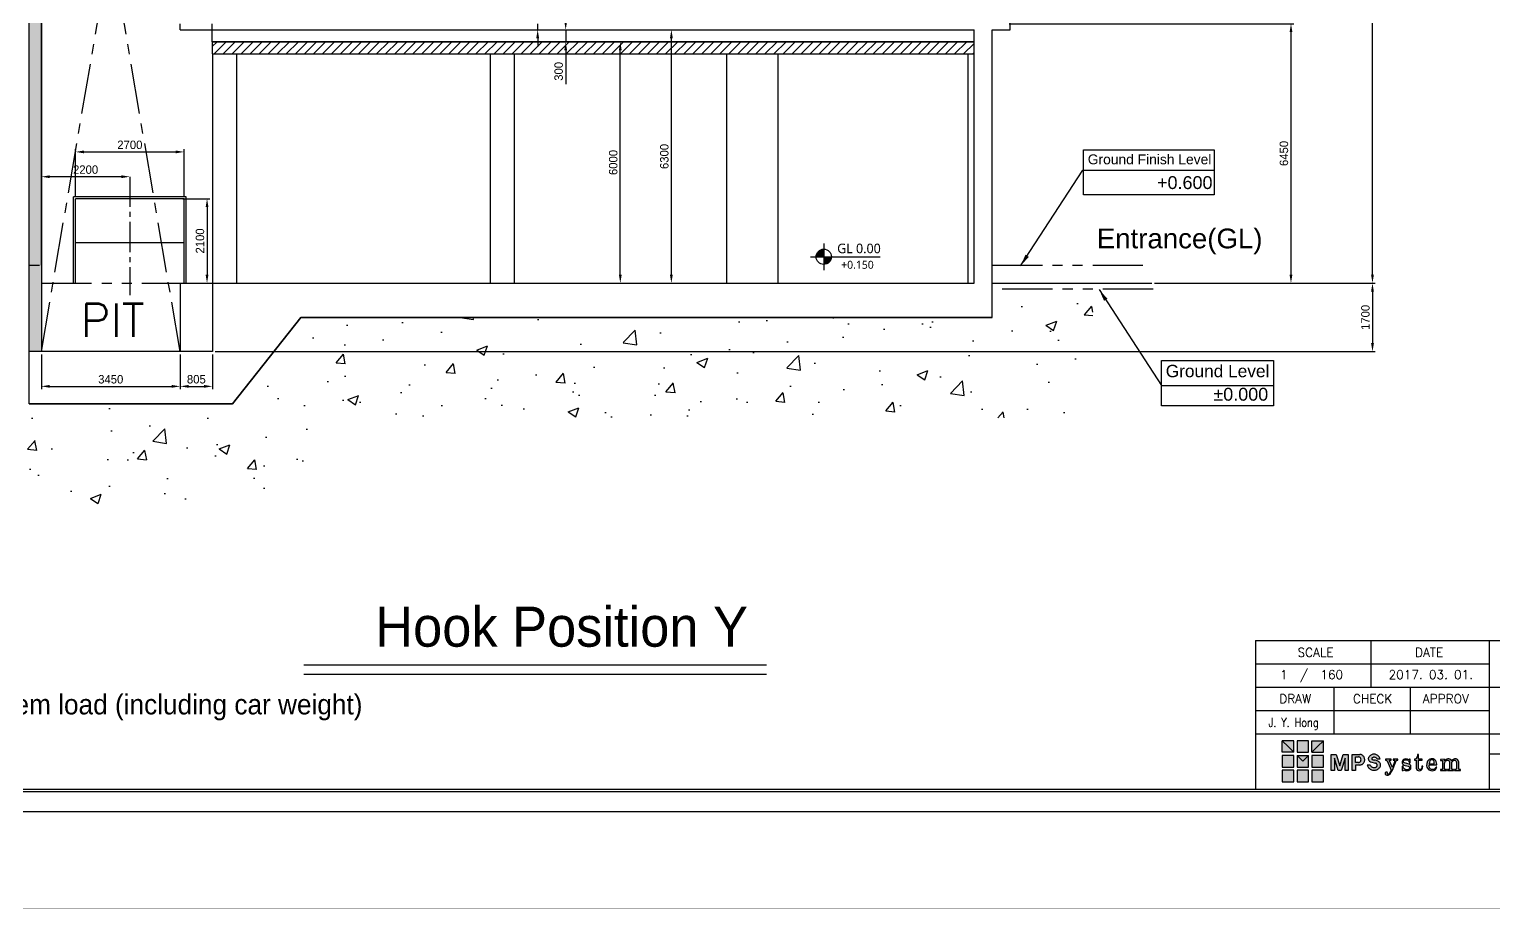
# Model space of a CAD drawing. Header units: millimetres. Extents: x -5 to 1510635, y -6 to 71285.
# Drawn here: x 1435753 to 1472157, y -5 to 21854 of the extents above; entities that cross this region are included whole.
import ezdxf
from ezdxf.enums import TextEntityAlignment as Align

# ---------------------------------------------------------------- set-up
doc = ezdxf.new("R2010")
doc.units = ezdxf.units.MM
doc.header["$LTSCALE"] = 1000
for name, pattern in [('CENTER', [2, 1.25, -0.25, 0.25, -0.25]), ('CENTER2', [1.125, 0.75, -0.125, 0.125, -0.125]), ('HIDDEN', [0.375, 0.25, -0.125]), ('PHANTOM', [2.5, 1.25, -0.25, 0.25, -0.25, 0.25, -0.25])]:
    doc.linetypes.add(name, pattern=pattern)
for name, color, linetype in [('1', 1, 'CENTER'), ('3', 3, 'Continuous'), ('A-SYM', 6, 'Continuous'), ('MP-1', 1, 'CENTER'), ('MP-2', 42, 'Continuous'), ('MP-3', 3, 'Continuous'), ('MP-4', 4, 'HIDDEN'), ('MP-5', 5, 'PHANTOM'), ('MP-7', 7, 'Continuous'), ('MP-8', 8, 'Continuous'), ('TEXT', 3, 'Continuous')]:
    doc.layers.add(name, color=color, linetype=linetype)
doc.styles.add('H', font='arial.ttf')
doc.styles.add('ROMANS', font='ROMANS.shx')
doc.styles.add('맑은고딕', font='malgun.ttf', dxfattribs={"height": 800})
doc.styles.add('울릉도L', font='')
doc.styles.get('울릉도L').set_extended_font_data('HYwulM')
doc.dimstyles.new('MPS2', dxfattribs={"dimscale": 100, "dimtxt": 3, "dimasz": 3, "dimexe": 1, "dimexo": 1, "dimgap": 1, "dimtad": 1, "dimzin": 12, "dimdsep": 46, "dimtxsty": 'Standard', "dimcen": 1, "dimclrd": 1, "dimclre": 1, "dimclrt": 7, "dimazin": 2, "dimtfac": 1, "dimtmove": 0, "dimatfit": 3, "dimfxl": 1, "dimarcsym": 0})

# ---------------------------------------------------------------- blocks, each defined once
blk = doc.blocks.new('MP LOGO')
h = blk.add_hatch(color=20)
h.paths.add_polyline_path([(9, 55), (0, 64), (0, 46), (18, 46)])
h.paths.add_polyline_path([(18, 41), (0, 41), (0, 23), (18, 23)])
h.paths.add_polyline_path([(32, 32), (23, 41), (23, 23), (41, 23), (41, 41)])
h.paths.add_polyline_path([(64, 23), (64, 41), (46, 41), (46, 23)])
h.paths.add_polyline_path([(64, 46), (64, 64), (55, 55), (46, 46)])
h.paths.add_polyline_path([(64, 18), (46, 18), (46, 0), (64, 0)])
h.paths.add_polyline_path([(0, 0), (18, 0), (18, 18), (0, 18)])
h = blk.add_hatch(color=131)
h.paths.add_polyline_path([(18, 64), (0, 64), (9, 55), (18, 46)])
h.paths.add_polyline_path([(41, 64), (23, 64), (23, 46), (41, 46)])
h.paths.add_polyline_path([(64, 64), (46, 64), (46, 46), (55, 55)])
h.paths.add_polyline_path([(41, 41), (23, 41), (32, 32)])
h.paths.add_polyline_path([(41, 18), (23, 18), (23, 0), (41, 0)])
at = {"color": 131}
for points in [[(9, 55), (18, 46), (18, 64), (0, 64)], [(23, 46), (41, 46), (41, 64), (23, 64)], [(55, 55), (46, 46), (46, 64), (64, 64)], [(23, 0), (41, 0), (41, 18), (23, 18)]]:
    blk.add_lwpolyline(points, close=True, dxfattribs=at)
at = {"color": 20}
for points in [[(9, 55), (18, 46), (0, 46), (0, 64)], [(55, 55), (46, 46), (64, 46), (64, 64)], [(0, 23), (18, 23), (18, 41), (0, 41)], [(32, 32), (23, 41), (23, 23), (41, 23), (41, 41)], [(46, 23), (64, 23), (64, 41), (46, 41)], [(0, 0), (18, 0), (18, 18), (0, 18)], [(46, 0), (64, 0), (64, 18), (46, 18)]]:
    blk.add_lwpolyline(points, close=True, dxfattribs=at)
at = {"color": 143}
blk.add_lwpolyline([(23, 41), (41, 41), (32, 32), (32, 32)], close=True, dxfattribs=at)
blk = doc.blocks.new('MP LOGO 02')
at = {"layer": 'MP-2'}
h = blk.add_hatch(color=256, dxfattribs=at)
h.paths.add_polyline_path([(8.38, 4.28), (7.62, 4.28), (7.62, 1.78), (8.09, 1.78), (8.09, 3.69), (8.69, 1.78), (9.16, 1.78), (9.76, 3.69), (9.76, 1.78), (10.23, 1.78), (10.23, 4.28), (9.47, 4.28), (8.92, 2.49)])
h.paths.add_polyline_path([(10.86, 1.78), (11.38, 1.78), (11.38, 2.62), (12, 2.62), (12.11, 2.63), (12.2, 2.65), (12.3, 2.68), (12.39, 2.73), (12.47, 2.78), (12.55, 2.85), (12.62, 2.92), (12.68, 3), (12.73, 3.09), (12.77, 3.18), (12.79, 3.28), (12.81, 3.38), (12.81, 3.48), (12.8, 3.58), (12.78, 3.68), (12.75, 3.77), (12.7, 3.86), (12.65, 3.95), (12.59, 4.02), (12.51, 4.09), (12.43, 4.15), (12.35, 4.2), (12.25, 4.24), (12.16, 4.27), (12.06, 4.28), (10.86, 4.28)])
h.paths.add_polyline_path([(11.38, 3.89), (11.85, 3.89), (11.92, 3.88), (11.99, 3.85), (12.05, 3.82), (12.1, 3.77), (12.15, 3.72), (12.19, 3.66), (12.22, 3.59), (12.23, 3.52), (12.24, 3.45), (12.23, 3.38), (12.22, 3.31), (12.19, 3.24), (12.15, 3.18), (12.1, 3.13), (12.05, 3.09), (11.99, 3.05), (11.92, 3.02), (11.85, 3.01), (11.38, 3.01)], flags=16)
h.paths.add_polyline_path([(14.02, 3.76), (14.1, 3.8), (14.18, 3.82), (14.26, 3.83), (14.34, 3.83), (14.42, 3.81), (14.5, 3.79), (14.57, 3.75), (14.64, 3.7), (14.7, 3.65), (14.75, 3.58), (15.19, 3.58), (15.16, 3.69), (15.11, 3.79), (15.06, 3.88), (14.99, 3.97), (14.91, 4.05), (14.83, 4.12), (14.74, 4.18), (14.64, 4.23), (14.53, 4.27), (14.42, 4.29), (14.31, 4.31), (14.2, 4.31), (14.09, 4.29), (13.99, 4.27), (13.88, 4.23), (13.78, 4.18), (13.69, 4.12), (13.6, 4.05), (13.53, 3.97), (13.48, 3.92), (13.44, 3.85), (13.41, 3.79), (13.39, 3.72), (13.37, 3.64), (13.37, 3.57), (13.39, 3.49), (13.41, 3.42), (13.44, 3.35), (13.48, 3.29), (13.52, 3.23), (13.58, 3.19), (13.64, 3.14), (13.71, 3.11), (14.46, 2.93), (14.55, 2.91), (14.65, 2.84), (14.72, 2.75), (14.75, 2.63), (14.74, 2.52), (14.7, 2.41), (14.62, 2.32), (14.54, 2.28), (14.46, 2.25), (14.37, 2.23), (14.29, 2.22), (14.2, 2.23), (14.11, 2.24), (14.03, 2.27), (13.95, 2.3), (13.88, 2.35), (13.81, 2.41), (13.75, 2.47), (13.7, 2.54), (13.66, 2.62), (13.19, 2.62), (13.23, 2.51), (13.28, 2.4), (13.34, 2.3), (13.41, 2.21), (13.49, 2.12), (13.58, 2.05), (13.68, 1.98), (13.78, 1.92), (13.89, 1.88), (14, 1.85), (14.12, 1.82), (14.24, 1.82), (14.35, 1.82), (14.47, 1.83), (14.58, 1.86), (14.69, 1.9), (14.8, 1.95), (14.9, 2.02), (14.99, 2.09), (15.08, 2.17), (15.15, 2.26), (15.22, 2.36), (15.25, 2.43), (15.27, 2.51), (15.28, 2.59), (15.27, 2.67), (15.26, 2.75), (15.24, 2.83), (15.21, 2.9), (15.17, 2.97), (15.12, 3.04), (15.06, 3.1), (15, 3.14), (14.93, 3.19), (14.85, 3.22), (14.74, 3.27), (14.62, 3.32), (14.5, 3.36), (14.38, 3.38), (14.26, 3.4), (14.18, 3.41), (14.1, 3.42), (14.03, 3.46), (13.95, 3.52), (13.92, 3.59), (13.92, 3.67), (13.97, 3.74)])
h.paths.add_polyline_path([(16.65, 3.29), (16.65, 3.36), (16.7, 3.4), (16.91, 3.4), (16.91, 3.52), (16.03, 3.52), (16.03, 3.4), (16.16, 3.38), (16.3, 3.3), (16.93, 1.85), (16.89, 1.71), (16.73, 1.44), (16.6, 1.28), (16.47, 1.2), (16.35, 1.21), (16.37, 1.41), (16.29, 1.51), (16.13, 1.51), (16.01, 1.42), (16, 1.21), (16.09, 1.09), (16.24, 1.03), (16.44, 1.03), (16.57, 1.08), (16.76, 1.23), (16.94, 1.49), (17.11, 1.82), (17.68, 3.25), (17.79, 3.36), (17.97, 3.4), (17.97, 3.52), (17.23, 3.52), (17.23, 3.4), (17.45, 3.37), (17.5, 3.31), (17.5, 3.25), (17.12, 2.26), (17.06, 2.32)])
h.paths.add_polyline_path([(18.99, 2.94), (18.89, 3.01), (18.85, 3.09), (18.85, 3.24), (18.89, 3.31), (19, 3.41), (19.08, 3.43), (19.38, 3.42), (19.5, 3.36), (19.62, 3.25), (19.78, 2.94), (19.88, 2.94), (19.88, 3.56), (19.78, 3.56), (19.67, 3.43), (19.44, 3.56), (19.1, 3.58), (18.85, 3.5), (18.72, 3.36), (18.64, 3.14), (18.64, 2.97), (18.68, 2.83), (18.73, 2.74), (18.89, 2.62), (19.56, 2.45), (19.67, 2.4), (19.78, 2.28), (19.78, 2.09), (19.71, 1.98), (19.56, 1.9), (19.44, 1.87), (19.21, 1.9), (19.03, 1.98), (18.9, 2.11), (18.81, 2.28), (18.76, 2.47), (18.62, 2.47), (18.62, 1.76), (18.76, 1.76), (18.84, 1.9), (19.1, 1.77), (19.25, 1.73), (19.62, 1.76), (19.82, 1.86), (19.96, 2.04), (20, 2.17), (20, 2.42), (19.95, 2.57), (19.82, 2.7), (19.7, 2.78)])
h.paths.add_polyline_path([(21.18, 3.36), (21.73, 3.36), (21.73, 3.52), (21.18, 3.52), (21.18, 4.28), (21.03, 4.28), (20.99, 4.03), (20.92, 3.79), (20.74, 3.58), (20.52, 3.52), (20.52, 3.36), (20.82, 3.36), (20.82, 2.06), (20.85, 1.96), (20.96, 1.83), (21.09, 1.76), (21.39, 1.73), (21.58, 1.81), (21.71, 1.92), (21.81, 2.13), (21.84, 2.47), (21.71, 2.47), (21.68, 2.21), (21.56, 2), (21.45, 1.95), (21.32, 1.95), (21.2, 2.03), (21.18, 2.09)])
h.paths.add_polyline_path([(24.02, 2.64), (24.02, 2.75), (23.92, 3.15), (23.84, 3.29), (23.71, 3.43), (23.43, 3.57), (23.15, 3.58), (22.95, 3.53), (22.81, 3.46), (22.57, 3.2), (22.44, 2.85), (22.43, 2.49), (22.47, 2.31), (22.55, 2.12), (22.76, 1.88), (23.06, 1.75), (23.41, 1.73), (23.63, 1.81), (23.8, 1.93), (23.92, 2.07), (24.02, 2.27), (23.89, 2.31), (23.77, 2.12), (23.63, 2), (23.53, 1.95), (23.43, 1.92), (23.17, 1.93), (23, 2.03), (22.91, 2.14), (22.84, 2.34), (22.81, 2.64)])
h.paths.add_polyline_path([(22.81, 2.79), (22.85, 3.07), (22.92, 3.25), (23.02, 3.37), (23.16, 3.43), (23.35, 3.43), (23.45, 3.4), (23.53, 3.32), (23.62, 3.12), (23.62, 2.8)], flags=16)
h.paths.add_polyline_path([(25.23, 2.86), (25.26, 3.01), (25.34, 3.2), (25.43, 3.29), (25.57, 3.36), (25.75, 3.36), (25.86, 3.31), (25.94, 3.22), (26, 3.06), (26, 1.98), (25.94, 1.92), (25.68, 1.92), (25.68, 1.78), (26.61, 1.78), (26.61, 1.92), (26.38, 1.92), (26.33, 2), (26.33, 2.89), (26.37, 3.06), (26.43, 3.19), (26.51, 3.27), (26.68, 3.36), (26.86, 3.36), (26.97, 3.3), (27.04, 3.17), (27.08, 3), (27.08, 2.01), (27.02, 1.92), (26.77, 1.92), (26.77, 1.78), (27.7, 1.78), (27.7, 1.92), (27.46, 1.92), (27.41, 1.98), (27.41, 3.06), (27.38, 3.24), (27.22, 3.47), (27.02, 3.57), (26.74, 3.57), (26.47, 3.43), (26.35, 3.3), (26.33, 3.25), (26.29, 3.22), (26.22, 3.36), (26.05, 3.52), (25.86, 3.58), (25.7, 3.58), (25.57, 3.55), (25.42, 3.46), (25.32, 3.37), (25.26, 3.26), (25.23, 3.26), (25.23, 3.52), (24.56, 3.48), (24.56, 3.32), (24.85, 3.32), (24.9, 3.25), (24.9, 2), (24.83, 1.92), (24.57, 1.92), (24.57, 1.78), (24.9, 1.78), (25.52, 1.78), (25.52, 1.92), (25.28, 1.92), (25.23, 2)])
for points in [[(8.09, 1.78), (7.62, 1.78), (7.62, 4.28), (8.38, 4.28), (8.92, 2.49), (9.47, 4.28), (10.23, 4.28), (10.23, 1.78), (9.76, 1.78), (9.76, 3.69), (9.16, 1.78), (8.69, 1.78), (8.09, 3.69), (8.09, 1.78)], [(16.03, 3.52), (16.03, 3.4), (16.16, 3.38), (16.3, 3.3), (16.93, 1.85), (16.89, 1.71), (16.73, 1.44), (16.6, 1.28), (16.47, 1.2), (16.35, 1.21), (16.37, 1.41), (16.29, 1.51), (16.13, 1.51), (16.01, 1.42), (16, 1.21), (16.09, 1.09), (16.24, 1.03), (16.44, 1.03), (16.57, 1.08), (16.76, 1.23), (16.94, 1.49), (17.11, 1.82), (17.68, 3.25), (17.79, 3.36), (17.97, 3.4), (17.97, 3.52), (17.23, 3.52), (17.23, 3.4), (17.45, 3.37), (17.5, 3.31), (17.5, 3.25), (17.12, 2.26), (17.06, 2.32), (16.65, 3.29), (16.65, 3.36), (16.7, 3.4), (16.91, 3.4), (16.91, 3.52), (16.03, 3.52)], [(19.1, 3.58), (18.85, 3.5), (18.72, 3.36), (18.64, 3.14), (18.64, 2.97), (18.68, 2.83), (18.73, 2.74), (18.89, 2.62), (19.56, 2.45), (19.67, 2.4), (19.78, 2.28), (19.78, 2.09), (19.71, 1.98), (19.56, 1.9), (19.44, 1.87), (19.21, 1.9), (19.03, 1.98), (18.9, 2.11), (18.81, 2.28), (18.76, 2.47), (18.62, 2.47), (18.62, 1.76), (18.76, 1.76), (18.84, 1.9), (19.1, 1.77), (19.25, 1.73), (19.62, 1.76), (19.82, 1.86), (19.96, 2.04), (20, 2.17), (20, 2.42), (19.95, 2.57), (19.82, 2.7), (19.7, 2.78), (18.99, 2.94), (18.89, 3.01), (18.85, 3.09), (18.85, 3.24), (18.89, 3.31), (19, 3.41), (19.08, 3.43), (19.38, 3.42), (19.5, 3.36), (19.62, 3.25), (19.78, 2.94), (19.88, 2.94), (19.88, 3.56), (19.78, 3.56), (19.69, 3.45), (19.65, 3.45), (19.44, 3.56), (19.1, 3.58)], [(21.03, 4.28), (20.99, 4.03), (20.92, 3.79), (20.74, 3.58), (20.52, 3.52), (20.52, 3.36), (20.82, 3.36), (20.82, 2.06), (20.85, 1.96), (20.96, 1.83), (21.09, 1.76), (21.39, 1.73), (21.58, 1.81), (21.71, 1.92), (21.81, 2.13), (21.84, 2.47), (21.71, 2.47), (21.68, 2.21), (21.56, 2), (21.45, 1.95), (21.32, 1.95), (21.2, 2.03), (21.18, 2.09), (21.18, 3.36), (21.73, 3.36), (21.73, 3.52), (21.18, 3.52), (21.18, 4.28), (21.03, 4.28)], [(23.15, 3.58), (22.95, 3.53), (22.81, 3.46), (22.57, 3.2), (22.44, 2.85), (22.43, 2.49), (22.47, 2.31), (22.55, 2.12), (22.76, 1.88), (23.06, 1.75), (23.41, 1.73), (23.63, 1.81), (23.8, 1.93), (23.92, 2.07), (24.02, 2.27), (23.89, 2.31), (23.77, 2.12), (23.63, 2), (23.53, 1.95), (23.43, 1.92), (23.17, 1.93), (23, 2.03), (22.91, 2.14), (22.84, 2.34), (22.81, 2.64), (24.02, 2.64), (24.02, 2.75), (23.92, 3.15), (23.84, 3.29), (23.71, 3.43), (23.43, 3.57), (23.15, 3.58)], [(23.16, 3.43), (23.02, 3.37), (22.92, 3.25), (22.85, 3.07), (22.81, 2.79), (23.62, 2.8), (23.62, 3.12), (23.53, 3.32), (23.45, 3.4), (23.35, 3.43), (23.16, 3.43)], [(25.7, 3.58), (25.57, 3.55), (25.42, 3.46), (25.32, 3.37), (25.26, 3.26), (25.23, 3.26), (25.23, 3.52), (24.56, 3.48), (24.56, 3.32), (24.85, 3.32), (24.9, 3.25), (24.9, 2), (24.83, 1.92), (24.57, 1.92), (24.57, 1.78), (24.9, 1.78), (25.52, 1.78), (25.52, 1.92), (25.28, 1.92), (25.23, 2), (25.23, 2.86), (25.26, 3.01), (25.34, 3.2), (25.43, 3.29), (25.57, 3.36), (25.75, 3.36), (25.86, 3.31), (25.94, 3.22), (26, 3.06), (26, 1.98), (25.94, 1.92), (25.68, 1.92), (25.68, 1.78), (26.61, 1.78), (26.61, 1.92), (26.38, 1.92), (26.33, 2), (26.33, 2.89), (26.37, 3.06), (26.43, 3.19), (26.51, 3.27), (26.68, 3.36), (26.86, 3.36), (26.97, 3.3), (27.04, 3.17), (27.08, 3), (27.08, 2.01), (27.02, 1.92), (26.77, 1.92), (26.77, 1.78), (27.7, 1.78), (27.7, 1.92), (27.46, 1.92), (27.41, 1.98), (27.41, 3.06), (27.38, 3.24), (27.22, 3.47), (27.02, 3.57), (26.74, 3.57), (26.47, 3.43), (26.35, 3.3), (26.33, 3.25), (26.29, 3.22), (26.22, 3.36), (26.05, 3.52), (25.86, 3.58), (25.7, 3.58)]]:
    blk.add_lwpolyline(points, close=True, dxfattribs=at)
for points in [[(12, 2.62), (11.38, 2.62), (11.38, 1.78), (10.86, 1.78), (10.86, 4.28), (12.06, 4.28)], [(11.85, 3.01), (11.38, 3.01), (11.38, 3.89), (11.85, 3.89)], [(11.85, 3.01), (11.92, 3.02), (11.99, 3.05), (12.05, 3.09), (12.1, 3.13), (12.15, 3.18), (12.19, 3.24), (12.22, 3.31), (12.23, 3.38), (12.24, 3.45), (12.23, 3.52), (12.22, 3.59), (12.19, 3.66), (12.15, 3.72), (12.1, 3.77), (12.05, 3.82), (11.99, 3.85), (11.92, 3.88), (11.85, 3.89)], [(12, 2.62), (12.11, 2.63), (12.2, 2.65), (12.3, 2.68), (12.39, 2.73), (12.47, 2.78), (12.55, 2.85), (12.62, 2.92), (12.68, 3), (12.73, 3.09), (12.77, 3.18), (12.79, 3.28), (12.81, 3.38), (12.81, 3.48), (12.8, 3.58), (12.78, 3.68), (12.75, 3.77), (12.7, 3.86), (12.65, 3.95), (12.59, 4.02), (12.51, 4.09), (12.43, 4.15), (12.35, 4.2), (12.25, 4.24), (12.16, 4.27), (12.06, 4.28)], [(13.66, 2.62), (13.19, 2.62), (13.23, 2.51), (13.28, 2.4), (13.34, 2.3), (13.41, 2.21), (13.49, 2.12), (13.58, 2.05), (13.68, 1.98), (13.78, 1.92), (13.89, 1.88), (14, 1.85), (14.12, 1.82), (14.24, 1.82), (14.35, 1.82), (14.47, 1.83), (14.58, 1.86), (14.69, 1.9), (14.8, 1.95), (14.9, 2.02), (14.99, 2.09), (15.08, 2.17), (15.15, 2.26), (15.22, 2.36), (15.25, 2.43), (15.27, 2.51), (15.28, 2.59), (15.27, 2.67), (15.26, 2.75), (15.24, 2.83), (15.21, 2.9), (15.17, 2.97), (15.12, 3.04), (15.06, 3.1), (15, 3.14), (14.93, 3.19), (14.85, 3.22), (14.74, 3.27), (14.62, 3.32), (14.5, 3.36), (14.38, 3.38), (14.26, 3.4)], [(14.75, 3.58), (15.19, 3.58), (15.16, 3.69), (15.11, 3.79), (15.06, 3.88), (14.99, 3.97), (14.91, 4.05), (14.83, 4.12), (14.74, 4.18), (14.64, 4.23), (14.53, 4.27), (14.42, 4.29), (14.31, 4.31), (14.2, 4.31), (14.09, 4.29), (13.99, 4.27), (13.88, 4.23), (13.78, 4.18), (13.69, 4.12), (13.6, 4.05), (13.53, 3.97), (13.48, 3.92), (13.44, 3.85), (13.41, 3.79), (13.39, 3.72), (13.37, 3.64), (13.37, 3.57), (13.39, 3.49), (13.41, 3.42), (13.44, 3.35), (13.48, 3.29), (13.52, 3.23), (13.58, 3.19), (13.64, 3.14), (13.71, 3.11), (14.46, 2.93)], [(13.66, 2.62), (13.7, 2.54), (13.75, 2.47), (13.81, 2.41), (13.88, 2.35), (13.95, 2.3), (14.03, 2.27), (14.11, 2.24), (14.2, 2.23), (14.29, 2.22), (14.37, 2.23), (14.46, 2.25), (14.54, 2.28)], [(14.02, 3.76), (13.99, 3.75), (13.96, 3.72), (13.93, 3.69), (13.92, 3.65), (13.92, 3.61), (13.93, 3.57), (13.94, 3.53), (13.97, 3.5)], [(13.97, 3.5), (14.03, 3.46), (14.1, 3.42), (14.18, 3.41), (14.26, 3.4)], [(14.75, 3.58), (14.7, 3.65), (14.64, 3.7), (14.57, 3.75), (14.5, 3.79), (14.42, 3.81), (14.34, 3.83), (14.26, 3.83), (14.18, 3.82), (14.1, 3.8), (14.02, 3.76)], [(14.54, 2.28), (14.59, 2.31), (14.64, 2.34), (14.68, 2.39), (14.71, 2.44), (14.73, 2.49), (14.75, 2.55), (14.75, 2.61), (14.74, 2.66), (14.73, 2.72), (14.7, 2.77), (14.66, 2.82), (14.62, 2.86), (14.57, 2.89), (14.52, 2.92), (14.46, 2.93)]]:
    blk.add_lwpolyline(points, dxfattribs=at)
at = {"color": 40, "xscale": 0.1000000000000227, "yscale": 0.1000000000000227, "zscale": 0.1000000000000227}
blk.add_blockref('MP LOGO', (0, 0), dxfattribs=at)
blk = doc.blocks.new('Door 2500-2')
at = {"layer": 'MP-2'}
for p, q in [((-262703, -48960), (-265503, -48960)), ((-265503, -51110), (-265503, -48960)), ((-262753, -49010), (-265453, -49010)), ((-265453, -51110), (-265453, -49010)), ((-262753, -51110), (-262753, -49010)), ((-262703, -51110), (-262703, -48960)), ((-262753, -50110), (-265453, -50110))]:
    blk.add_line(p, q, dxfattribs=at)
blk = doc.blocks.new('*D533')
at = {"layer": 'DEFPOINTS', "color": 0, "linetype": 'ByBlock', "transparency": 16777216}
for p in [(1460038, 21993, 0), (1463657, 15543), (1467118, 15543)]:
    blk.add_point(p, dxfattribs=at)
at = {"layer": 'MP-8', "color": 1, "linetype": 'ByBlock', "lineweight": -2, "transparency": 16777216}
for p, q in [((1460108, 21993), (1467188, 21993)), ((1467118, 21783), (1467118, 15753)), ((1463727, 15543), (1467188, 15543))]:
    blk.add_line(p, q, dxfattribs=at)
at = {"layer": 'MP-8', "color": 1, "linetype": 'ByBlock', "transparency": 16777216}
for points in [[(1467083, 21783), (1467153, 21783), (1467118, 21993)], [(1467083, 15753), (1467153, 15753), (1467118, 15543)]]:
    blk.add_solid(points, dxfattribs=at)
at = {"layer": 'MP-8', "color": 7, "linetype": 'ByBlock', "transparency": 16777216, "insert": (1466943, 18768), "char_height": 210, "attachment_point": 5, "rotation": 90}
blk.add_mtext('6450', dxfattribs=at)
blk = doc.blocks.new('*D534')
at = {"layer": 'DEFPOINTS', "color": 0, "linetype": 'ByBlock', "transparency": 16777216}
for p in [(1463657, 15543), (1440303, 13843, 0), (1469144, 13843)]:
    blk.add_point(p, dxfattribs=at)
at = {"layer": 'MP-8', "color": 1, "linetype": 'ByBlock', "lineweight": -2, "transparency": 16777216}
for p, q in [((1463727, 15543), (1469214, 15543)), ((1469144, 15333), (1469144, 14053)), ((1440373, 13843), (1469214, 13843))]:
    blk.add_line(p, q, dxfattribs=at)
at = {"layer": 'MP-8', "color": 1, "linetype": 'ByBlock', "transparency": 16777216}
for points in [[(1469109, 15333), (1469179, 15333), (1469144, 15543)], [(1469109, 14053), (1469179, 14053), (1469144, 13843)]]:
    blk.add_solid(points, dxfattribs=at)
at = {"layer": 'MP-8', "color": 7, "linetype": 'ByBlock', "transparency": 16777216, "insert": (1468969, 14693), "char_height": 210, "attachment_point": 5, "rotation": 90}
blk.add_mtext('1700', dxfattribs=at)
blk = doc.blocks.new('*D536')
at = {"layer": 'DEFPOINTS', "color": 0, "linetype": 'ByBlock', "transparency": 16777216}
for p in [(1460138, 34393, 0), (1469144, 34393), (1463657, 15543)]:
    blk.add_point(p, dxfattribs=at)
at = {"layer": 'MP-8', "color": 1, "linetype": 'ByBlock', "lineweight": -2, "transparency": 16777216}
for p, q in [((1460208, 34393), (1469214, 34393)), ((1469144, 15753), (1469144, 34183)), ((1463727, 15543), (1469214, 15543))]:
    blk.add_line(p, q, dxfattribs=at)
at = {"layer": 'MP-8', "color": 1, "linetype": 'ByBlock', "transparency": 16777216}
for points in [[(1469109, 34183), (1469179, 34183), (1469144, 34393)], [(1469109, 15753), (1469179, 15753), (1469144, 15543)]]:
    blk.add_solid(points, dxfattribs=at)
at = {"layer": 'MP-8', "color": 7, "linetype": 'ByBlock', "transparency": 16777216, "insert": (1468969, 24968), "char_height": 210, "attachment_point": 5, "rotation": 90}
blk.add_mtext('18850', dxfattribs=at)
blk = doc.blocks.new('*D537')
at = {"layer": 'DEFPOINTS', "color": 0, "linetype": 'ByBlock', "transparency": 16777216}
for p in [(1439603, 18806), (1436903, 17643), (1439603, 17643)]:
    blk.add_point(p, dxfattribs=at)
at = {"layer": 'MP-8', "color": 1, "linetype": 'ByBlock', "lineweight": -2, "transparency": 16777216}
for p, q in [((1436903, 17713), (1436903, 18876)), ((1437113, 18806), (1439393, 18806)), ((1439603, 17713), (1439603, 18876))]:
    blk.add_line(p, q, dxfattribs=at)
at = {"layer": 'MP-8', "color": 1, "linetype": 'ByBlock', "transparency": 16777216}
for points in [[(1437113, 18841), (1437113, 18771), (1436903, 18806)], [(1439393, 18841), (1439393, 18771), (1439603, 18806)]]:
    blk.add_solid(points, dxfattribs=at)
at = {"layer": 'MP-8', "color": 7, "linetype": 'ByBlock', "transparency": 16777216, "insert": (1438253, 18981), "char_height": 210, "attachment_point": 5}
blk.add_mtext('2700', dxfattribs=at)
blk = doc.blocks.new('*D546')
at = {"layer": 'DEFPOINTS', "color": 0, "linetype": 'ByBlock', "transparency": 16777216}
for p in [(1450445, 21543, 0), (1450445, 21543), (1450205, 15543, 0)]:
    blk.add_point(p, dxfattribs=at)
at = {"layer": 'MP-8', "color": 1, "linetype": 'ByBlock', "lineweight": -2, "transparency": 16777216}
for p, q in [((1450445, 15753), (1450445, 21333)), ((1450275, 15543), (1450515, 15543))]:
    blk.add_line(p, q, dxfattribs=at)
at = {"layer": 'MP-8', "color": 1, "linetype": 'ByBlock', "transparency": 16777216}
for points in [[(1450410, 21333), (1450480, 21333), (1450445, 21543)], [(1450410, 15753), (1450480, 15753), (1450445, 15543)]]:
    blk.add_solid(points, dxfattribs=at)
at = {"layer": 'MP-8', "color": 7, "linetype": 'ByBlock', "transparency": 16777216, "insert": (1450270, 18543), "char_height": 210, "attachment_point": 5, "rotation": 90}
blk.add_mtext('6000', dxfattribs=at)
blk = doc.blocks.new('*D547')
at = {"layer": 'DEFPOINTS', "color": 0, "linetype": 'ByBlock', "transparency": 16777216}
for p in [(1451715, 21843, 0), (1451715, 21843), (1451448, 15543, 0)]:
    blk.add_point(p, dxfattribs=at)
at = {"layer": 'MP-8', "color": 1, "linetype": 'ByBlock', "lineweight": -2, "transparency": 16777216}
for p, q in [((1451715, 15753), (1451715, 21633)), ((1451518, 15543), (1451785, 15543))]:
    blk.add_line(p, q, dxfattribs=at)
at = {"layer": 'MP-8', "color": 1, "linetype": 'ByBlock', "transparency": 16777216}
for points in [[(1451680, 21633), (1451750, 21633), (1451715, 21843)], [(1451680, 15753), (1451750, 15753), (1451715, 15543)]]:
    blk.add_solid(points, dxfattribs=at)
at = {"layer": 'MP-8', "color": 7, "linetype": 'ByBlock', "transparency": 16777216, "insert": (1451540, 18693), "char_height": 210, "attachment_point": 5, "rotation": 90}
blk.add_mtext('6300', dxfattribs=at)
blk = doc.blocks.new('*D550')
at = {"layer": 'DEFPOINTS', "color": 0, "linetype": 'ByBlock', "transparency": 16777216}
for p in [(1448391, 21993, 0), (1448391, 21993), (1448391, 21843, 0)]:
    blk.add_point(p, dxfattribs=at)
at = {"layer": 'MP-8', "color": 1, "linetype": 'ByBlock', "lineweight": -2, "transparency": 16777216}
for p, q in [((1448391, 22203), (1448391, 23008)), ((1448391, 21843), (1448391, 21993)), ((1448391, 21633), (1448391, 21423))]:
    blk.add_line(p, q, dxfattribs=at)
at = {"layer": 'MP-8', "color": 1, "linetype": 'ByBlock', "transparency": 16777216}
for points in [[(1448356, 22203), (1448426, 22203), (1448391, 21993)], [(1448356, 21633), (1448426, 21633), (1448391, 21843)]]:
    blk.add_solid(points, dxfattribs=at)
at = {"layer": 'MP-8', "color": 7, "linetype": 'ByBlock', "transparency": 16777216, "insert": (1448216, 22710), "char_height": 210, "attachment_point": 5, "rotation": 90}
blk.add_mtext('150', dxfattribs=at)
blk = doc.blocks.new('*D519')
at = {"layer": 'DEFPOINTS', "color": 0, "linetype": 'ByBlock', "transparency": 16777216}
for p in [(1439503, 17643, 0), (1439653, 15543, 0), (1440172, 15543)]:
    blk.add_point(p, dxfattribs=at)
at = {"layer": 'MP-8', "color": 1, "linetype": 'ByBlock', "lineweight": -2, "transparency": 16777216}
for p, q in [((1439573, 17643), (1440242, 17643)), ((1440172, 17433), (1440172, 15753)), ((1439723, 15543), (1440242, 15543))]:
    blk.add_line(p, q, dxfattribs=at)
at = {"layer": 'MP-8', "color": 1, "linetype": 'ByBlock', "transparency": 16777216}
for points in [[(1440137, 17433), (1440207, 17433), (1440172, 17643)], [(1440137, 15753), (1440207, 15753), (1440172, 15543)]]:
    blk.add_solid(points, dxfattribs=at)
at = {"layer": 'MP-8', "color": 7, "linetype": 'ByBlock', "transparency": 16777216, "insert": (1439997, 16593), "char_height": 210, "attachment_point": 5, "rotation": 90}
blk.add_mtext('2100', dxfattribs=at)
blk = doc.blocks.new('*D541')
at = {"layer": 'DEFPOINTS', "color": 0, "linetype": 'ByBlock', "transparency": 16777216}
for p in [(1436053, 13843, 0), (1439503, 13843, 0), (1439503, 12979)]:
    blk.add_point(p, dxfattribs=at)
at = {"layer": 'MP-8', "color": 1, "linetype": 'ByBlock', "lineweight": -2, "transparency": 16777216}
for p, q in [((1436053, 13773), (1436053, 12909)), ((1439503, 13773), (1439503, 12909)), ((1436263, 12979), (1439293, 12979))]:
    blk.add_line(p, q, dxfattribs=at)
at = {"layer": 'MP-8', "color": 1, "linetype": 'ByBlock', "transparency": 16777216}
for points in [[(1436263, 13014), (1436263, 12944), (1436053, 12979)], [(1439293, 13014), (1439293, 12944), (1439503, 12979)]]:
    blk.add_solid(points, dxfattribs=at)
at = {"layer": 'MP-8', "color": 7, "linetype": 'ByBlock', "transparency": 16777216, "insert": (1437778, 13154), "char_height": 210, "attachment_point": 5}
blk.add_mtext('3450', dxfattribs=at)
blk = doc.blocks.new('*D542')
at = {"layer": 'DEFPOINTS', "color": 0, "linetype": 'ByBlock', "transparency": 16777216}
for p in [(1439503, 13843, 0), (1440308, 13843, 0), (1440308, 12979)]:
    blk.add_point(p, dxfattribs=at)
at = {"layer": 'MP-8', "color": 1, "linetype": 'ByBlock', "lineweight": -2, "transparency": 16777216}
for p, q in [((1439503, 13773), (1439503, 12909)), ((1440308, 13773), (1440308, 12909)), ((1439713, 12979), (1440098, 12979))]:
    blk.add_line(p, q, dxfattribs=at)
at = {"layer": 'MP-8', "color": 1, "linetype": 'ByBlock', "transparency": 16777216}
for points in [[(1439713, 13014), (1439713, 12944), (1439503, 12979)], [(1440098, 13014), (1440098, 12944), (1440308, 12979)]]:
    blk.add_solid(points, dxfattribs=at)
at = {"layer": 'MP-8', "color": 7, "linetype": 'ByBlock', "transparency": 16777216, "insert": (1439906, 13154), "char_height": 210, "attachment_point": 5}
blk.add_mtext('805', dxfattribs=at)
blk = doc.blocks.new('*D544')
at = {"layer": 'DEFPOINTS', "color": 0, "linetype": 'ByBlock', "transparency": 16777216}
for p in [(1436053, 19616, 0), (1436053, 18190), (1438253, 18190, 0)]:
    blk.add_point(p, dxfattribs=at)
at = {"layer": 'MP-8', "color": 1, "linetype": 'ByBlock', "lineweight": -2, "transparency": 16777216}
for p, q in [((1436053, 19546), (1436053, 18120)), ((1438043, 18190), (1436263, 18190))]:
    blk.add_line(p, q, dxfattribs=at)
at = {"layer": 'MP-8', "color": 1, "linetype": 'ByBlock', "transparency": 16777216}
for points in [[(1436263, 18225), (1436263, 18155), (1436053, 18190)], [(1438043, 18225), (1438043, 18155), (1438253, 18190)]]:
    blk.add_solid(points, dxfattribs=at)
at = {"layer": 'MP-8', "color": 7, "linetype": 'ByBlock', "transparency": 16777216, "insert": (1437153, 18365), "char_height": 210, "attachment_point": 5}
blk.add_mtext('2200', dxfattribs=at)
blk = doc.blocks.new('*D520')
at = {"layer": 'DEFPOINTS', "color": 0, "linetype": 'ByBlock', "transparency": 16777216}
for p in [(1449088, 21843, 0), (1449088, 21543, 0), (1449088, 21543)]:
    blk.add_point(p, dxfattribs=at)
at = {"layer": 'MP-8', "color": 1, "linetype": 'ByBlock', "lineweight": -2, "transparency": 16777216}
for p, q in [((1449088, 22053), (1449088, 22263)), ((1449088, 21843), (1449088, 21543)), ((1449088, 21333), (1449088, 20493))]:
    blk.add_line(p, q, dxfattribs=at)
at = {"layer": 'MP-8', "color": 1, "linetype": 'ByBlock', "transparency": 16777216}
for points in [[(1449053, 22053), (1449123, 22053), (1449088, 21843)], [(1449053, 21333), (1449123, 21333), (1449088, 21543)]]:
    blk.add_solid(points, dxfattribs=at)
at = {"layer": 'MP-8', "color": 7, "linetype": 'ByBlock', "transparency": 16777216, "insert": (1448913, 20808), "char_height": 210, "attachment_point": 5, "rotation": 90}
blk.add_mtext('300', dxfattribs=at)
blk = doc.blocks.new('1223333333')
at = {"layer": 'A-SYM'}
h = blk.add_hatch(color=256, dxfattribs=at)
h.paths.add_polyline_path([(-984, 0), (-984, 96, 0.414214), (-1080, 0)])
h.paths.add_polyline_path([(-888, 0), (-984, 0), (-984, -96, 0.414214)])
blk.add_line((-984, 168), (-984, -168), dxfattribs=at)
blk.add_lwpolyline([(-1152, 0), (-298, 0), (-277, 0)], dxfattribs=at)
blk.add_circle((-984, 0), 96, dxfattribs=at)

msp = doc.modelspace()

# ---------------------------------------------------------------- hatches: boundary and pattern name
at = {"layer": 'MP-8', "linetype": 'ByBlock'}
msp.add_hatch(color=256, dxfattribs=at).paths.add_polyline_path([(1435753.172, 34092.728), (1436053.172, 34092.728), (1436053.172, 13842.728), (1435753.172, 13842.728)])
h = msp.add_hatch(dxfattribs=at)
h.set_pattern_fill('ANSI31', color=256, scale=50, style=0)
h.set_pattern_definition([(45, (453692.08, -302219.53), (-112.253202, 112.253202), [])])
h.paths.add_polyline_path([(1440303.172, 21542.728), (1440303.172, 21242.728), (1459240.976, 21242.728), (1459240.976, 21542.728)])
h = msp.add_hatch(dxfattribs=at)
h.set_pattern_fill('AR-CONC', color=256, scale=15, style=0)
h.set_pattern_definition([(50, (455060, -181932.3), (2732.77, -239.0863), [285.75, -3143.25]), (355, (455060, -181932.3), (-528.6424, 2865.85), [228.6, -2514.6]), (100.451, (455287.7, -181952.2), (2204.1375, 2626.75), [242.85, -2671.35]), (46.1842, (455060, -181170.3), (4066.186, -630.635), [428.625, -4714.875]), (96.6356, (455398.8, -181223), (3561.064, 3711.383), [364.275, -4007.025]), (351.184, (455060, -181170.3), (3561.069, 3711.377), [342.9, -3771.9]), (21, (455441, -181360.8), (2274.223, -1533.983), [285.75, -3143.25]), (326, (455441, -181360.8), (927.0304, 2762.8195), [228.6, -2514.6]), (71.4514, (455630.5, -181488.6), (3201.2474, 1228.843), [242.85, -2671.35]), (37.5, (455059.9, -181932.3), (46.32905, 1268.3256), [0, -2484.12, 0, -2552.7, 0, -2524.125]), (7.5, (455060, -181932.3), (1002.295, 1502.7086), [0, -1455.42, 0, -2426.97, 0, -962.025]), (327.5, (454210.3, -181932.3), (2033.8589, -85.9312), [0, -952.5, 0, -2971.8, 0, -3943.35]), (317.5, (453829.3, -181932.3), (2221.9377, 381.3974), [0, -1238.25, 0, -1973.58, 0, -2800.35])])
edge = h.paths.add_edge_path()
edge.add_line((1462190.976, 15392.728), (1462190.976, 12192.728))
edge.add_line((1462190.976, 12192.728), (1443713.514, 12192.728))
edge.add_line((1443713.514, 12192.728), (1442013.514, 10042.728))
edge.add_line((1442013.514, 10042.728), (1433253.172, 10042.728))
edge.add_line((1433253.172, 10042.728), (1433253.172, 15392.728))
edge.add_line((1459690.976, 15392.728), (1459690.976, 14692.728))
edge.add_line((1459690.976, 14692.728), (1442503.172, 14692.728))
edge.add_line((1442503.172, 14692.728), (1440803.172, 12542.728))
edge.add_line((1440803.172, 12542.728), (1435753.172, 12542.728))
edge.add_line((1435753.172, 12542.728), (1435753.172, 15392.728))

# ---------------------------------------------------------------- linework, layer by layer
at = {"layer": '1'}
for p, q in [((1439503.172, 13842.728, 0), (1436053.172, 34092.728, 0)), ((1436053.172, 13842.728, 0), (1439503.172, 34092.728, 0))]:
    msp.add_line(p, q, dxfattribs=at)
at = {"layer": '3'}
for p, q in [((1442581.156, 6054.731), (1454075.851, 6054.731)), ((1442581.156, 5821.03), (1454075.851, 5821.03))]:
    msp.add_line(p, q, dxfattribs=at)
at = {"layer": 'MP-1', "linetype": 'CENTER2'}
msp.add_line((1438253.172, 18189.673, 0), (1438253.172, 15242.728, 0), dxfattribs=at)
at = {"layer": 'MP-2'}
for p, q in [((1466234.973, 6661.238), (1466234.973, 2954.343)), ((1466234.973, 6661.238), (1479635.657, 6661.238)), ((1469103.7, 6661.238), (1469103.7, 5501.274)), ((1472046.103, 6661.238), (1472046.103, 2954.343)), ((1466234.973, 6081.256), (1472046.103, 6081.256)), ((1466234.973, 5501.274), (1479635.657, 5501.274)), ((1468180.718, 5501.274), (1468180.718, 4341.311)), ((1470076.573, 5501.274), (1470076.573, 4341.311)), ((1466234.973, 4921.293), (1472046.103, 4921.293)), ((1466234.973, 4341.311), (1479635.657, 4341.311)), ((1472046.103, 3843.952), (1479635.657, 3843.952))]:
    msp.add_line(p, q, dxfattribs=at)
at = {"layer": 'MP-2', "const_width": 10}
msp.add_lwpolyline([(1482630, 0), (1415430, 0), (1415430, 47520), (1482630, 47520)], close=True, dxfattribs=at)
at = {"layer": 'MP-4', "linetype": 'ByBlock', "elevation": 0}
for points in [[(1461955.918, 18855.703), (1465211.944, 18855.703), (1465211.944, 17738.807), (1461955.918, 17738.807)], [(1463899.307, 13617.482), (1466679.09, 13617.482), (1466679.09, 12491.189), (1463899.307, 12491.189)]]:
    msp.add_lwpolyline(points, close=True, dxfattribs=at)
at = {"layer": 'MP-5'}
for p, q in [((1431753.172, 15992.728, 0), (1436053.172, 15992.728, 0)), ((1459687.952, 15992.728, 0), (1463657.34, 15992.728, 0)), ((1436053.172, 15542.728, 0), (1439503.172, 15542.728, 0)), ((1463690.976, 15392.728, 0), (1459687.952, 15392.728, 0))]:
    msp.add_line(p, q, dxfattribs=at)
at = {"layer": 'MP-7'}
for points in [[(1417870, 45120), (1480190, 45120), (1480190, 2400), (1417870, 2400)], [(1479691.091, 2898.909), (1418368.909, 2898.909), (1418368.909, 44621.091), (1479691.091, 44621.091)], [(1418424.343, 44565.657), (1479635.657, 44565.657), (1479635.657, 2954.343), (1418424.343, 2954.343)]]:
    msp.add_lwpolyline(points, close=True, dxfattribs=at)
at = {"layer": 'MP-8', "linetype": 'ByBlock'}
for p, q in [((1460138.473, 21842.728, 0), (1460138.473, 34392.728, 0)), ((1436053.172, 34092.728, 0), (1436053.172, 13842.728, 0)), ((1436053.172, 15992.728, 0), (1436053.172, 34092.728, 0)), ((1439503.172, 21842.728, 0), (1439503.172, 21992.728, 0)), ((1439503.172, 21842.728, 0), (1459240.976, 21842.728, 0)), ((1440303.172, 21542.728, 0), (1440303.172, 21992.728, 0)), ((1459240.976, 15542.728, 0), (1459240.976, 21842.728, 0)), ((1459687.952, 21842.728, 0), (1460138.473, 21842.728, 0)), ((1459687.952, 14692.728, 0), (1459687.952, 21842.728, 0)), ((1440303.705, 21542.728, 0), (1459240.976, 21542.728, 0)), ((1435753.172, 12542.728, 0), (1435753.172, 15392.728, 0)), ((1439503.172, 15542.728, 0), (1459240.976, 15542.728, 0)), ((1459687.952, 15542.728, 0), (1463657.34, 15542.728, 0)), ((1440803.172, 12542.728, 0), (1442503.172, 14692.728, 0)), ((1440803.172, 12542.728, 0), (1442503.172, 14692.728, 0)), ((1442503.172, 14692.728, 0), (1440803.172, 12542.728, 0)), ((1442503.172, 14692.728, 0), (1459687.952, 14692.728, 0)), ((1442503.172, 14692.728, 0), (1459687.952, 14692.728, 0)), ((1459687.952, 14692.728, 0), (1442503.172, 14692.728, 0)), ((1440308.172, 13842.728, 0), (1435753.172, 13842.728, 0)), ((1440803.172, 12542.728, 0), (1435753.172, 12542.728, 0)), ((1435753.172, 12542.728, 0), (1440803.172, 12542.728, 0)), ((1440803.172, 12542.728, 0), (1435753.172, 12542.728, 0))]:
    msp.add_line(p, q, dxfattribs=at)
at = {"layer": 'MP-8', "color": 3, "linetype": 'HIDDEN', "ltscale": 2000}
for p, q in [((1440307.952, 21242.728, 0), (1440307.952, 15542.728, 0)), ((1440907.952, 21242.728, 0), (1440907.952, 15542.728, 0)), ((1447207.952, 21242.728, 0), (1447207.952, 15542.728, 0)), ((1447807.952, 21242.728, 0), (1447807.952, 15542.728, 0)), ((1453087.599, 21242.728, 0), (1453087.599, 15542.728, 0)), ((1454357.952, 21242.728, 0), (1454357.952, 15542.728, 0)), ((1459087.952, 21242.728, 0), (1459087.952, 15542.728, 0))]:
    msp.add_line(p, q, dxfattribs=at)
at = {"layer": 'MP-8'}
for p, q in [((1436053.172, 15992.728, 0), (1436053.172, 13842.728, 0)), ((1439503.172, 15542.728, 0), (1439503.172, 13842.728, 0)), ((1440308.172, 15542.728, 0), (1440308.172, 13842.728, 0))]:
    msp.add_line(p, q, dxfattribs=at)
at = {"layer": 'MP-8', "linetype": 'ByBlock', "elevation": 0}
msp.add_lwpolyline([(1435753.172, 34092.728), (1436053.172, 34092.728), (1436053.172, 13842.728), (1435753.172, 13842.728)], close=True, dxfattribs=at)
msp.add_lwpolyline([(1440303.172, 21542.728), (1440303.172, 21242.728), (1459240.976, 21242.728), (1459240.976, 21542.728), (1440303.172, 21542.728)], dxfattribs=at)

# ---------------------------------------------------------------- block references
at = {"linetype": 'ByBlock'}
msp.add_blockref('Door 2500-2', (1702355.929, 66652.421, 0), dxfattribs=at)
at = {"layer": 'MP-3', "xscale": 160, "yscale": 160, "zscale": 160}
msp.add_blockref('MP LOGO 02', (1466901.033, 3146.572), dxfattribs=at)
at = {"layer": 'MP-4', "linetype": 'ByBlock', "xscale": 1.984499999962281, "yscale": 1.984499999962281, "zscale": 1.984499999962281}
msp.add_blockref('1223333333', (1457455.681, 16199.305, 0), dxfattribs=at)

# ---------------------------------------------------------------- texts
at = {"style": 'ROMANS'}
msp.add_text('PIT', height=827.2727, dxfattribs=at).set_placement((1437820.933, 14210.221, 0), align=Align.CENTER)
at = {"linetype": 'ByBlock', "insert": (1462291.575, 16900.547, 148.468), "char_height": 491.09893, "width": 4197.16095, "attachment_point": 1, "style": 'H'}
msp.add_mtext('Entrance(GL)', dxfattribs=at)
at = {"layer": 'A-SYM', "style": '맑은고딕'}
msp.add_text('GL 0.00', height=238.14, dxfattribs=at).set_placement((1455836.329, 16288.372, 0))
at = {"layer": 'A-SYM', "color": 2, "style": '맑은고딕'}
msp.add_text('+0.150', height=198.45, dxfattribs=at).set_placement((1455936.858, 15901.936, 0))
at = {"layer": 'MP-2', "style": 'ROMANS'}
for s, height, p in [('1  /  160', 220.6061, (1467629.367, 5702.953)), ('2017. 03. 01.', 220.60606, (1470593.393, 5702.953))]:
    msp.add_text(s, height=height, rotation=0.0000004, dxfattribs=at).set_placement(p, align=Align.CENTER)
at = {"layer": 'MP-2', "style": 'ROMANS', "width": 0.8}
msp.add_text('J. Y. Hong', height=220.6061, rotation=0.0000004, dxfattribs=at).set_placement((1467181.406, 4515.446), align=Align.CENTER)
at = {"layer": 'MP-3', "style": 'ROMANS'}
for s, p in [('SCALE', (1467729.675, 6255.978)), ('DATE', (1470551.413, 6255.978)), ('DRAW', (1467222.438, 5104.247)), ('CHECK', (1469148.201, 5104.247)), ('APPROV', (1470967.101, 5104.247))]:
    msp.add_text(s, height=220.6061, rotation=0.0000004, dxfattribs=at).set_placement(p, align=Align.CENTER)
at = {"layer": 'MP-7', "linetype": 'ByBlock', "style": 'H'}
for s, insert, char_height, width, attachment_point in [('Ground Finish{\\fArial|b0|i0|c238|p34; Level}', (1462066.026, 18494.992, 0), 245.76, 3211.6758, 7), ('+{\\fArial|b0|i0|c238|p34;0.}6{\\fArial|b0|i0|c238|p34;00}', (1463787.473, 17878.626, 0), 320, 2683.40813, 7), ('Ground Level', (1464004.187, 13513.23, 0), 307.2, 2576.07181, 1), ('{\\fArial|b0|i0|c238|p34;%%P0.000}', (1466551.529, 12942.6, 0), 320, 2683.40813, 3)]:
    msp.add_mtext(s, dxfattribs=dict(at, insert=insert, char_height=char_height, width=width, attachment_point=attachment_point))
at = {"layer": 'TEXT', "color": 0, "style": '울릉도L'}
msp.add_text('Hook Position Y', height=995.55556, dxfattribs=at).set_placement((1453619.78, 6507.397), align=Align.RIGHT)
msp.add_text('All parking floor slabs and MetroCL rails must hold system load (including car weight) ', height=497.77778, dxfattribs=at).set_placement((1419533.985, 4824.651))

# ---------------------------------------------------------------- dimensions: what is measured, and where the dimension line sits
at = {"layer": 'MP-8', "linetype": 'ByBlock'}
for base, p1, p2, picture, middle in [((1469144.337, 34392.728, 0), (1463657.34, 15542.728, 0), (1460138.473, 34392.728, 0), '*D536', (1468969.337, 24967.728, 0)), ((1448391.215, 21992.728, 0), (1448391.215, 21842.728, 0), (1448391.215, 21992.728, 0), '*D550', (1448216.215, 22710.228, 0)), ((1449087.979, 21542.728, 0), (1449087.979, 21842.728, 0), (1449087.979, 21542.728, 0), '*D520', (1448912.979, 20807.728, 0)), ((1451714.636, 21842.728, 0), (1451447.505, 15542.728, 0), (1451714.636, 21842.728, 0), '*D547', (1451539.636, 18692.728, 0)), ((1467117.977, 15542.728, 0), (1460038.473, 21992.728, 0), (1463657.34, 15542.728, 0), '*D533', (1466942.977, 18767.728, 0)), ((1450444.667, 21542.728, 0), (1450205.317, 15542.728, 0), (1450444.667, 21542.728, 0), '*D546', (1450269.667, 18542.728, 0)), ((1440171.555, 15542.728, 0), (1439503.172, 17642.728, 0), (1439653.172, 15542.728, 0), '*D519', (1439996.555, 16592.728, 0)), ((1469144.337, 13842.728, 0), (1463657.34, 15542.728, 0), (1440303.172, 13842.728, 0), '*D534', (1468969.337, 14692.728, 0))]:
    dim = msp.add_linear_dim(base=base, p1=p1, p2=p2, angle=90, dimstyle='MPS2', override={"dimscale": 70}, dxfattribs=at)
    dim.commit()
    dim.dimension.update_dxf_attribs({"geometry": picture, "text_midpoint": middle})
for base, p1, p2, picture, middle in [((1436053.172, 18189.673, 0), (1438253.172, 18189.673, 0), (1436053.172, 19615.755, 0), '*D544', (1437153.172, 18364.673, 0)), ((1439603.172, 18806.105, 0), (1436903.172, 17642.728, 0), (1439603.172, 17642.728, 0), '*D537', (1438253.172, 18981.105, 0)), ((1439503.172, 12978.573, 0), (1436053.172, 13842.728, 0), (1439503.172, 13842.728, 0), '*D541', (1437778.172, 13153.573, 0)), ((1440308.172, 12978.573, 0), (1439503.172, 13842.728, 0), (1440308.172, 13842.728, 0), '*D542', (1439905.672, 13153.573, 0))]:
    dim = msp.add_linear_dim(base=base, p1=p1, p2=p2, dimstyle='MPS2', override={"dimscale": 70}, dxfattribs=at)
    dim.commit()
    dim.dimension.update_dxf_attribs({"geometry": picture, "text_midpoint": middle})

# ---------------------------------------------------------------- leaders
for points in [[(1460395.188, 15972.765, 0), (1461945.596, 18356.623, 0), (1465211.944, 18356.623, 0)], [(1462348.9, 15382.416, 0), (1463899.307, 12998.558, 0), (1466697.3, 12998.558, 0)]]:
    msp.add_leader(points, dimstyle='MPS2', override={"dimgap": 1, "dimtad": 0}, dxfattribs=at)

doc.saveas('drawing.dxf')
